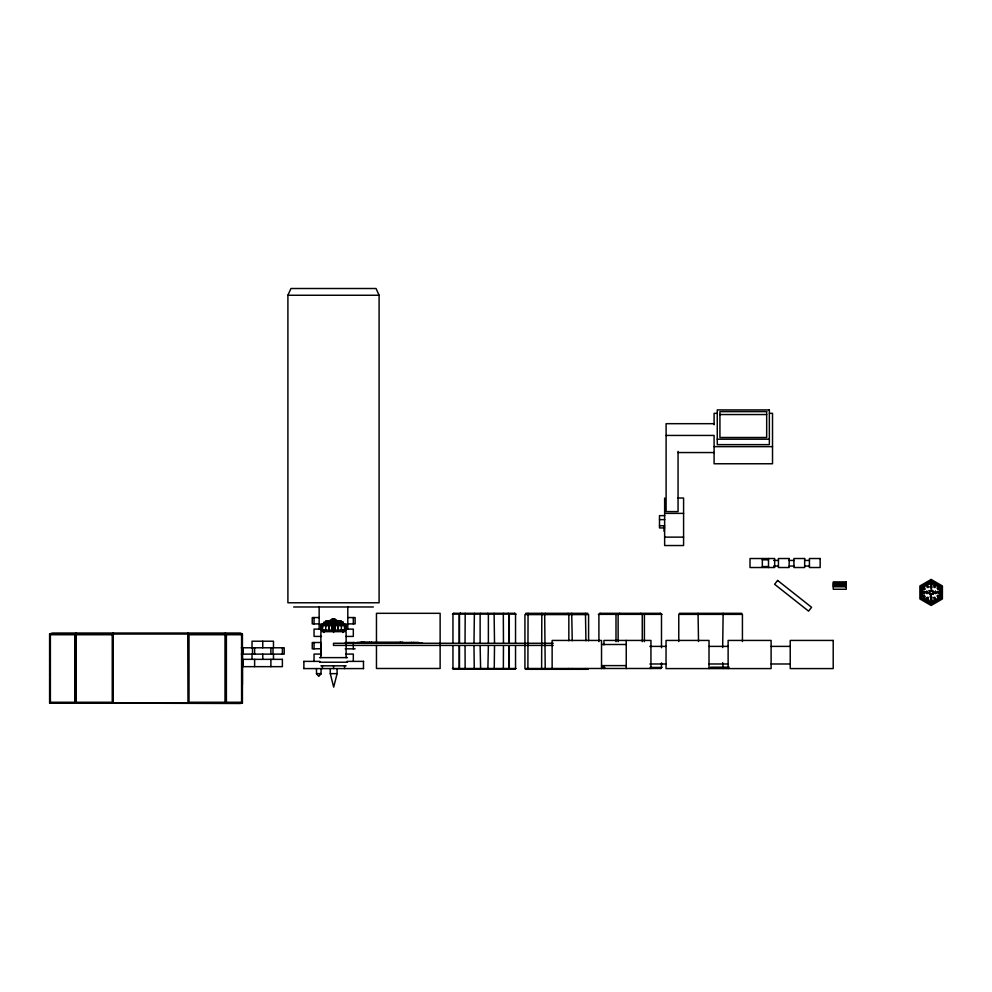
<?xml version="1.0" encoding="UTF-8"?>
<svg xmlns="http://www.w3.org/2000/svg" width="992" height="992" viewBox="0 0 992 992"><rect width="100%" height="100%" fill="white"/><g stroke="black" fill="none" stroke-linecap="round" stroke-linejoin="round"><path stroke-width="1.49" d="M320.85 654.745L320.974 654.001M320.949 650.306L320.838 648.21L320.838 653.79L320.962 647.578M320.962 650.095L320.974 643.25M320.838 645.246L320.962 645.817M320.85 643.51L320.838 642.667L320.974 643.51M320.949 655.489L320.85 655.08M320.974 652.538L320.962 653.604M320.85 652.476L320.974 651.905M320.85 652.116L320.937 651M320.887 647.615L320.838 642.729M320.85 644.639L320.974 643.746M320.974 643.473L320.887 648.098L320.912 646.102M320.9 647.218L320.962 646.226L320.85 649.81M320.974 645.656L320.912 647.987M320.85 653.53L320.974 651.62M320.639 642.518L312.244 642.518L312.244 648.842L320.962 648.731M320.974 647.33L320.875 646.697M332.097 630.118L332.37 623.137L329.976 623.137L329.418 624.166L328.873 630.118L329.418 624.166M332.022 625.654L332.196 624.166M503.353 669.079L503.465 645.817M465.198 613.316L465.037 642.791M337.094 668.583L337.094 673.642L333.684 687.121L330.274 673.642L330.274 668.583M113.249 702.956L113.249 633.032L113.249 634.049M585.64 669.302L585.925 668.484M528.054 613.316L527.893 669.302M571.9 669.302L572.235 668.484M541.818 613.316L541.62 669.302M723.131 613.316L722.672 647.565M287.903 295.256L290.966 288.511L376.03 288.511L379.093 295.256L379.093 602.776L287.903 602.776L287.903 295.256L379.093 295.256M494.239 669.079L494.512 645.817M474.387 613.316L473.99 642.791M332.097 625.654L322.561 625.654L325.178 623.137L327.571 623.137L325.798 625.654L325.711 630.118M112.927 634.049L113.51 633.032L113.51 634.049M325.711 625.654L326.641 624.166M568.304 669.302L568.838 668.484M545.538 613.316L544.682 614.594L545.228 669.302M330.782 621.947L332.816 618.934L331.402 620.942M322.636 625.654L323.863 624.166M487.878 669.079L488.374 645.817M660.598 668.484L661.49 667.43L661.49 662.879M320.962 673.841L321.135 668.583M480.847 613.316L480.128 614.073L480.128 642.791M241.998 660.449L241.589 660.04M514.885 669.079L515.542 668.484L515.542 645.817M508.363 669.079L509.02 668.484L509.02 645.817M600.135 613.316L598.908 614.346L598.908 641.65M453.902 613.316L452.96 614.073L452.96 642.791M460.437 613.316L459.482 614.073L459.482 642.791M508.474 669.079L509.28 668.484L509.28 645.817M329.022 621.19L332.109 618.934L334.899 618.934L337.987 621.19M619.678 613.316L618.128 614.346L618.128 641.65M460.387 613.316L459.209 614.073L459.209 642.791M49.6 634.049L52.303 633.032L240.386 633.032L242.42 634.049L242.42 702.956L240.386 703.489L49.6 702.956L49.6 634.049L242.42 634.049M717.166 413.329L714.091 413.329L714.091 424.737M769.445 413.329L772.52 413.329L772.52 463.76L714.091 463.76L714.091 435.438L666.103 435.438M719.932 414.544L766.68 414.544M714.091 423.683L666.103 423.683L666.103 511.587L678.057 511.587L678.057 451.385M717.266 439.196L769.358 439.196M714.091 446.648L772.52 446.648M678.057 452.55L714.091 452.55M677.747 498.034L683.587 498.034L683.587 545.538L664.64 545.538L664.64 498.034M664.64 513.385L683.587 513.385M664.727 515.642L659.494 515.642L659.494 527.93L664.727 527.93M659.494 519.61L664.727 519.61M659.494 525.748L664.727 525.748M664.64 537.131L683.587 537.131M762.935 558.521L774.665 558.521L774.665 567.523L762.935 567.523M762.34 559.81L768.502 559.81M773.661 560.418L778.435 560.418M789.161 560.418L793.935 560.418M804.661 560.418L809.435 560.418M773.661 566.048L778.435 566.048M789.161 566.048L793.935 566.048M804.661 566.048L809.435 566.048M762.34 566.568L768.502 566.568M833.255 583.098L846.25 583.098M833.255 584.362L846.25 584.362M833.255 585.54L846.25 585.54M833.255 586.756L846.25 586.756M293.657 606.98L373.352 606.98M453.456 613.316L515.046 613.316M525.686 613.316L587.847 613.316M599.763 613.316L660.635 613.316M679.384 613.316L741.805 613.316M452.414 614.073L516.076 614.073M598.362 614.346L662.036 614.346M319.04 617.557L312.244 617.557L312.244 623.894L319.04 623.894M348.316 617.557L355.124 617.557L355.124 623.894L348.316 623.894M343.096 622.108L323.9 622.108L323.962 624.166M334.763 624.166L334.763 623.137L337.144 623.137L338.297 625.654L338.297 630.118M339.524 624.166L339.524 623.137L341.905 623.137L344.559 625.654L335.085 625.654L334.763 623.137M320.887 624.166L346.121 624.166L346.109 630.118L320.887 630.118M320.9 625.654L321.135 630.118M346.109 625.654L345.873 630.118M320.9 627.142L322.636 627.142M332.022 627.142L335.16 627.142M344.472 627.142L346.121 627.142M321.482 629.114L314.042 629.114L314.042 636.418L321.482 636.418M345.551 629.089L353.313 629.114L353.313 636.418L345.886 636.418M225.953 634.731L242.036 634.731L242.036 702.262L225.953 702.262M345.241 642.518L355.124 642.518M366.978 642.543L370.053 642.543M401.748 642.543L418.376 642.407L418.376 643.275M402.851 642.952L417.942 643.275M362.948 643.275L422.704 643.275M553.251 643.275L333.498 643.275L333.498 645.408L553.251 645.408M601.536 644.49L626.237 644.49M649.859 646.387L666.041 646.387M709.02 646.387L728.128 646.387M771.106 646.387L790.227 646.387M241.316 647.788L284.196 647.788L284.196 654.125L241.316 654.125M320.962 648.793L320.85 648.47M345.241 648.842L355.124 648.842M242.42 650.405L242.42 684.666M321.482 654.075L314.042 654.075L314.042 661.379M345.886 654.075L353.313 654.075L353.313 661.379M319.548 657.622L347.448 657.622M50.381 660.04L49.6 660.424M303.788 661.379L320.007 661.379M347.088 661.379L363.58 661.379M319.548 662.222L347.448 662.222M649.859 663.983L666.041 663.983M709.02 663.983L728.128 663.983M771.106 663.983L790.227 663.983M601.536 665.607L626.237 665.607M320.887 665.818L346.121 665.818M710.594 667.182L729.145 667.182M601.908 667.43L604.847 667.43M650.182 667.43L662.036 667.43M303.788 668.583L363.58 668.583M452.414 668.484L516.076 668.484M661.019 668.484L524.929 668.484L524.929 614.594L588.591 614.594L588.591 640.77M453.133 669.079L515.369 669.079M525.4 669.302L588.12 669.302M330.274 673.642L337.094 673.642M49.6 674.647L50.381 675.031M241.589 675.031L241.998 674.61M49.6 702.956L242.42 702.956M640.72 613.316L642.27 614.346L642.27 641.65M343.071 623.137L344.596 624.166L344.559 630.118M460.015 669.079L459.209 668.484L459.209 645.817M514.588 613.316L515.542 614.073L515.542 642.791M660.263 613.316L661.49 614.346L661.49 647.714M460.139 669.079L459.482 668.484L459.482 645.817M453.604 669.079L452.96 668.484L452.96 645.817M487.655 613.316L488.374 614.073L488.374 642.791M339.524 623.137L341.422 625.654L341.347 630.118M316.597 673.841L316.423 668.583M343.232 624.166L344.472 625.654M480.624 669.079L480.128 645.817M336.288 621.947L334.205 618.934L335.544 620.942M567.982 613.316L568.838 614.594L568.838 640.77M340.479 624.166L341.347 625.654M187.736 633.032L187.996 702.956M494.115 613.316L494.512 642.791M474.263 669.079L473.99 645.817M698.058 613.316L698.517 641.539M571.714 613.316L572.235 640.77M585.466 613.316L585.925 640.77M723.131 668.484L722.672 662.656M337.726 624.166L338.21 630.118M188.319 634.049L187.996 633.032L187.996 634.049M503.304 613.316L503.465 642.791M465.149 669.079L465.037 645.817M334.961 624.166L335.085 630.118L335.16 624.166M320.974 645.073L320.949 650.591M768.502 558.521L768.502 567.523M742.425 641.539L742.425 614.37L678.764 614.37L678.764 641.539M728.128 668.583L728.128 640.435L771.106 640.435L771.106 668.583L666.041 668.583L666.041 640.435L709.02 640.435L709.02 668.583M664.094 526.913L664.094 531.328M650.938 668.583L650.938 640.435L603.942 640.435L603.942 644.874M644.403 614.346L644.403 641.65M626.237 640.435L626.237 668.583M615.995 614.346L615.995 641.65M603.942 665.62L603.942 668.583M601.536 668.583L601.536 640.435L552.135 640.435L552.135 668.583M509.28 642.791L509.28 614.073L508.115 613.316L509.02 614.073L509.02 642.791M413.838 642.407L413.838 643.275M411.668 642.407L411.668 643.275M411.37 642.543L411.37 643.275M409.994 642.543L409.994 643.275M402.802 643.275L402.802 642.184L369.012 642.184L369.012 643.275M400.26 642.184L400.26 643.275M376.464 642.432L376.464 613.316L440.126 613.316L440.126 668.484L376.464 668.484L376.464 645.494M371.554 642.184L371.554 643.275M369.408 642.184L369.408 643.275M368.007 643.275L368.007 642.357L356.922 642.357L356.922 643.275M366.978 642.357L366.978 643.275M366.11 642.357L366.11 643.275M365.031 642.357L365.031 643.275M364.647 642.184L364.647 643.275M364.362 642.184L361.534 642.184M363.481 661.379L363.481 668.583M361.237 642.184L361.237 643.275M360.17 642.357L360.17 643.275M353.313 617.557L353.313 623.894M353.313 642.518L353.313 648.842M347.795 606.98L347.795 629.089M346.121 657.622L346.121 631.656L320.887 631.656L320.887 657.622M346.022 624.166L346.034 630.118M344.522 665.818L344.608 668.583M343.021 622.108L343.071 624.166M343.021 630.118L343.096 632.499M341.905 623.137L341.905 624.166M341.31 622.108L341.31 620.781L325.686 620.781L325.686 622.108M337.144 623.137L337.144 624.166M333.944 618.934L333.064 618.934M333.572 622.108L333.572 632.499M333.498 665.818L333.585 668.583M332.37 623.137L332.37 624.166M332.022 624.166L332.022 630.118M329.642 620.781L329.642 622.108M329.542 620.781L329.542 622.108M327.571 623.137L327.571 624.166M323.975 630.118L323.9 632.499M322.561 624.166L322.561 630.118M322.474 665.818L322.388 668.583M320.986 624.166L321.061 630.118M319.151 606.98L319.151 629.089M314.042 617.557L314.042 623.894M314.042 642.518L314.042 648.842M303.874 661.379L303.874 668.583M282.385 647.788L282.385 654.125M273.47 647.788L273.47 641.216L252.03 641.216L252.03 647.788M273.47 654.125L273.47 659.345M273.011 647.788L273.011 654.125M270.89 647.788L270.89 654.125M270.89 659.345L270.89 666.661M262.756 641.216L262.756 647.788M262.756 654.125L262.756 659.345M254.622 647.788L254.622 654.125M254.622 659.345L254.622 666.661M252.489 647.788L252.489 654.125M252.03 654.125L252.03 659.345M243.114 647.788L243.114 654.125M241.589 634.731L241.589 702.262M226.387 634.731L226.387 702.262M225.432 634.049L225.432 633.032L225.432 702.956M75.665 634.049L75.665 633.032L75.665 702.956M74.747 634.731L74.747 702.262M50.381 634.731L50.381 702.262M929.182 590.562L929.963 591.319L929.182 590.562M932.331 593.6L933.112 594.357L932.331 593.6M923.763 591.53L923.763 593.402L924.854 593.402L924.854 591.53L923.763 591.53M927.185 585.602L927.185 587.475L928.264 587.475L928.81 586.532L927.185 585.602M929.293 591.988L929.839 592.931L929.293 591.988M927.185 597.444L926.64 598.387L928.264 599.329L928.264 597.444L927.185 597.444M934.03 585.602L934.03 587.475L935.109 587.475L935.109 585.602L934.03 585.602M932.455 591.988L933.001 592.931L932.455 591.988M934.03 597.444L934.03 599.329L935.109 599.329L935.109 597.444L934.03 597.444M937.452 591.53L936.907 592.46L938.531 593.402L938.531 591.53L937.452 591.53M777.616 580.444L774.591 584.263L808.567 611.134L811.592 607.302L777.616 580.444M321.135 673.642L318.779 676.346L316.423 673.642L321.135 673.642M929.442 593.452L929.702 594.506L929.442 593.452M932.592 590.414L932.852 591.468L932.592 590.414M323.962 623.137L322.45 624.166L323.925 623.137M931.153 579.464L919.894 585.962L919.894 598.957L931.153 605.455L942.4 598.957L942.4 585.962L931.153 579.464M931.153 581.039L921.258 586.756L921.258 598.176L931.153 603.88L941.036 598.176L941.036 586.756L931.153 581.039M931.153 582.738L922.734 587.599L922.734 597.32L931.153 602.181L939.573 597.32L939.573 587.599L931.153 582.738M924.308 587.425L923.366 587.971L924.308 589.595L925.251 589.05L924.308 587.425M931.153 583.482L930.211 584.028L931.153 585.64L932.083 585.106L931.153 583.482M931.153 586.384L930.099 586.991L931.153 588.814L932.195 586.991L931.153 586.384M926.937 591.244L925.883 591.852L926.937 593.675L927.991 593.067L926.937 591.244M931.153 590.104L931.153 591.182L931.153 590.104M924.308 595.324L923.366 595.87L924.308 597.494L925.251 596.948L924.308 595.324M937.986 587.425L937.056 587.971L937.986 589.595L938.928 589.05L937.986 587.425M935.357 591.244L934.303 593.067L935.357 593.675L936.411 593.067L935.357 591.244M931.153 593.749L931.153 594.828L931.153 593.749M931.153 596.105L930.099 596.713L931.153 598.536L932.195 597.928L931.153 596.105M931.153 599.28L930.211 599.825L931.153 601.45L932.083 599.825L931.153 599.28M937.986 595.324L937.056 595.87L937.986 597.494L938.928 596.948L937.986 595.324M769.358 409.919L717.266 409.919L717.266 444.627L769.358 444.627L769.358 409.919M766.68 411.63L719.932 411.63L719.932 437.497L766.68 437.497L766.68 411.63M762.34 558.521L750.014 558.521L750.014 567.523L762.34 567.523L762.34 558.521M789.161 558.521L778.435 558.521L778.435 567.523L789.161 567.523L789.161 558.521M804.661 558.521L793.935 558.521L793.935 567.523L804.661 567.523L804.661 558.521M820.161 558.521L809.435 558.521L809.435 567.523L820.161 567.523L820.161 558.521M846.25 581.882L833.255 581.882L833.255 589.26L846.25 589.26L846.25 581.882M75.032 634.731L50.096 634.731L50.096 702.262L75.032 702.262L75.032 634.731M112.245 634.731L75.925 634.731L75.925 702.262L112.245 702.262L112.245 634.731M225.32 634.731L189.001 634.731L189.001 702.262L225.32 702.262L225.32 634.731M833.206 640.435L790.227 640.435L790.227 668.583L833.206 668.583L833.206 640.435M282.385 659.345L243.114 659.345L243.114 666.661L282.385 666.661L282.385 659.345M406.286 643.275L406.286 642.543L406.212 643.275M337.454 622.108L337.454 620.781L337.367 622.108"/></g></svg>
